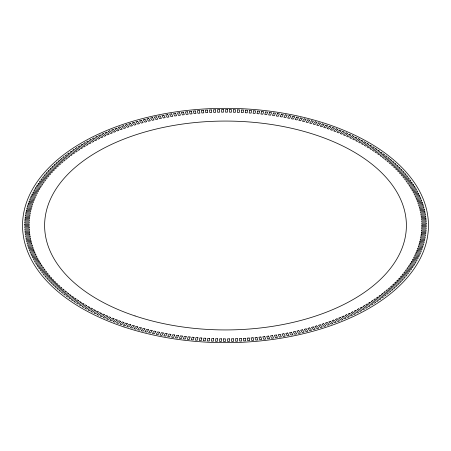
<?xml version="1.0" encoding="UTF-8"?>
<svg xmlns="http://www.w3.org/2000/svg" width="451" height="451" viewBox="0 0 451 451"><rect width="100%" height="100%" fill="white"/><g stroke="black" fill="none" stroke-linecap="round" stroke-linejoin="round"><path stroke-width="0.68" d="M24.766 224.333L24.754 225.5L29.168 225.5L29.18 224.361L24.766 224.333M421.832 225.5L421.82 226.639L426.234 226.667L426.246 225.5L421.832 225.5M223.521 338.848L223.476 341.39L225.5 341.396L225.5 338.853L223.521 338.848M227.524 109.61L227.479 112.152L225.5 112.147L225.5 109.604L227.524 109.61M221.548 338.831L221.458 341.373L219.44 341.345L219.569 338.797L221.548 338.831M229.542 109.627L229.452 112.169L231.431 112.203L231.56 109.655L229.542 109.627M24.85 221.999L24.799 223.166L29.208 223.217L29.259 222.078L24.85 221.999M421.792 227.783L421.741 228.922L426.15 229.001L426.201 227.834L421.792 227.783M217.596 338.757L217.416 341.306L215.398 341.249L215.617 338.707L217.596 338.757M233.584 109.694L233.404 112.243L235.383 112.293L235.602 109.751L233.584 109.694M25.008 219.665L24.918 220.832L29.326 220.934L29.416 219.795L25.008 219.665M421.674 230.066L421.584 231.205L425.992 231.335L426.082 230.168L421.674 230.066M213.644 338.645L213.379 341.187L211.361 341.108L211.671 338.571L213.644 338.645M237.621 109.813L237.356 112.355L239.329 112.429L239.639 109.892L237.621 109.813M25.256 217.337L25.121 218.504L29.524 218.656L29.653 217.517L25.256 217.337M421.476 232.344L421.347 233.483L425.744 233.663L425.879 232.496L421.476 232.344M209.704 338.481L209.349 341.024L207.33 340.922L207.731 338.385L209.704 338.481M241.651 109.976L241.296 112.519L243.269 112.615L243.67 110.078L241.651 109.976M25.577 215.009L25.408 216.176L29.805 216.379L29.975 215.24L25.577 215.009M421.195 234.621L421.025 235.76L425.423 235.991L425.592 234.824L421.195 234.621M205.763 338.278L205.323 340.809L203.311 340.691L203.801 338.154L205.763 338.278M245.677 110.191L245.237 112.722L247.199 112.846L247.689 110.309L245.677 110.191M25.989 212.692L25.775 213.847L30.161 214.107L30.369 212.973L25.989 212.692M420.839 236.893L420.631 238.027L425.011 238.308L425.225 237.153L420.839 236.893M201.834 338.024L201.304 340.556L199.297 340.409L199.872 337.884L201.834 338.024M249.696 110.444L249.166 112.975L251.128 113.116L251.703 110.591L249.696 110.444M26.474 210.375L26.22 211.53L30.6 211.835L30.848 210.707L26.474 210.375M420.4 239.165L420.152 240.293L424.526 240.625L424.78 239.47L420.4 239.165M197.916 337.726L197.296 340.251L195.294 340.077L195.959 337.562L197.916 337.726M253.704 110.749L253.084 113.274L255.04 113.438L255.706 110.923L253.704 110.749M27.043 208.063L26.75 209.213L31.113 209.574L31.401 208.447L27.043 208.063M419.887 241.426L419.599 242.553L423.957 242.937L424.25 241.787L419.887 241.426M194.009 337.382L193.299 339.896L191.303 339.704L192.058 337.196L194.009 337.382M257.701 111.104L256.991 113.618L258.942 113.804L259.697 111.296L257.701 111.104M27.691 205.757L27.353 206.908L31.711 207.319L32.038 206.192L27.691 205.757M419.289 243.681L418.962 244.808L423.309 245.243L423.647 244.092L419.289 243.681M190.108 336.993L189.313 339.502L187.328 339.282L188.168 336.784L190.108 336.993M261.687 111.498L260.892 114.007L262.832 114.216L263.672 111.718L261.687 111.498M28.419 203.463L28.047 204.607L32.382 205.07L32.748 203.948L28.419 203.463M418.618 245.93L418.252 247.052L422.581 247.537L422.953 246.393L418.618 245.93M186.229 336.559L185.344 339.056L183.365 338.819L184.296 336.328L186.229 336.559M265.656 111.944L264.771 114.441L266.704 114.672L267.635 112.181L265.656 111.944M29.225 201.174L28.813 202.319L33.137 202.826L33.543 201.71L29.225 201.174M417.863 248.174L417.457 249.29L421.775 249.826L422.187 248.681L417.863 248.174M182.362 336.08L181.392 338.566L179.425 338.306L180.434 335.826L182.362 336.08M269.608 112.434L268.638 114.92L270.566 115.174L271.575 112.694L269.608 112.434M30.116 198.897L29.659 200.035L33.966 200.594L34.411 199.483L30.116 198.897M417.034 250.406L416.589 251.517L420.884 252.103L421.341 250.965L417.034 250.406M178.517 335.555L177.457 338.03L175.501 337.748L176.6 335.279L178.517 335.555M273.543 112.97L272.483 115.445L274.4 115.721L275.499 113.252L273.543 112.97M31.085 196.63L30.589 197.763L34.874 198.372L35.358 197.267L31.085 196.63M416.126 252.628L415.642 253.733L419.915 254.37L420.411 253.236L416.126 252.628M174.684 334.992L173.545 337.449L171.594 337.139L172.778 334.687L174.684 334.992M277.455 113.551L276.316 116.008L278.222 116.313L279.406 113.861L277.455 113.551M32.128 194.375L31.598 195.503L35.86 196.162L36.379 195.063L32.128 194.375M415.14 254.838L414.621 255.937L418.872 256.625L419.402 255.497L415.14 254.838M170.878 334.377L169.649 336.824L167.71 336.491L168.978 334.05L170.878 334.377M281.351 114.176L280.122 116.623L282.022 116.95L283.29 114.509L281.351 114.176M33.256 192.137L32.681 193.254L36.92 193.964L37.478 192.87L33.256 192.137M414.08 257.036L413.522 258.13L417.744 258.863L418.319 257.746L414.08 257.036M167.09 333.717L165.776 336.153L163.854 335.798L165.207 333.374L167.09 333.717M285.224 114.847L283.91 117.283L285.793 117.626L287.146 115.202L285.224 114.847M34.456 189.905L33.848 191.021L38.059 191.776L38.656 190.688L34.456 189.905M412.941 259.224L412.344 260.312L416.544 261.095L417.152 259.979L412.941 259.224M163.33 333.018L161.932 335.431L160.015 335.059L161.458 332.652L163.33 333.018M289.068 115.569L287.67 117.982L289.542 118.348L290.985 115.941L289.068 115.569M35.736 187.695L35.088 188.8L39.271 189.606L39.908 188.524L35.736 187.695M411.729 261.394L411.092 262.476L415.264 263.305L415.912 262.2L411.729 261.394M159.592 332.274L158.109 334.67L156.209 334.276L157.732 331.885L159.592 332.274M292.891 116.33L291.408 118.726L293.268 119.115L294.791 116.724L292.891 116.33M37.095 185.496L36.407 186.59L40.562 187.447L41.233 186.376L37.095 185.496M410.438 263.553L409.767 264.624L413.905 265.504L414.593 264.41L410.438 263.553M155.883 331.485L154.315 333.87L152.427 333.447L154.033 331.073L155.883 331.485M296.685 117.13L295.117 119.515L296.967 119.927L298.573 117.553L296.685 117.13M38.527 183.315L37.799 184.403L41.926 185.305L42.636 184.239L38.527 183.315M409.074 265.695L408.364 266.761L412.473 267.685L413.201 266.597L409.074 265.695M152.196 330.656L150.549 333.018L148.678 332.579L150.369 330.222L152.196 330.656M300.451 117.982L298.804 120.344L300.631 120.778L302.322 118.421L300.451 117.982M40.038 181.15L39.271 182.227L43.364 183.179L44.113 182.125L40.038 181.15M407.636 267.821L406.887 268.875L410.962 269.85L411.729 268.773L407.636 267.821M148.542 329.782L146.817 332.122L144.957 331.66L146.727 329.326L148.542 329.782M304.183 118.878L302.458 121.218L304.273 121.674L306.043 119.34L304.183 118.878M41.622 179.002L40.821 180.073L44.88 181.071L45.664 180.022L41.622 179.002M406.12 269.929L405.336 270.978L409.378 271.998L410.179 270.927L406.12 269.929M144.923 328.864L143.114 331.186L141.276 330.701L143.125 328.39L144.923 328.864M307.886 119.814L306.077 122.136L307.875 122.61L309.724 120.299L307.886 119.814M43.279 176.871L42.439 177.936L46.464 178.979L47.287 177.942L43.279 176.871M404.536 272.021L403.713 273.058L407.721 274.129L408.561 273.064L404.536 272.021M141.332 327.905L139.444 330.211L137.623 329.704L139.551 327.415L141.332 327.905M311.556 120.789L309.668 123.095L311.449 123.585L313.377 121.296L311.556 120.789M45.015 174.762L44.136 175.817L48.122 176.905L48.979 175.879L45.015 174.762M402.878 274.095L402.021 275.121L405.985 276.238L406.864 275.183L402.878 274.095M137.78 326.907L135.807 329.185L134.003 328.661L136.016 326.394L137.78 326.907M315.193 121.815L313.219 124.093L314.984 124.606L316.997 122.339L315.193 121.815M46.819 172.677L45.906 173.714L49.852 174.853L50.749 173.838L46.819 172.677M401.148 276.147L400.251 277.162L404.181 278.323L405.094 277.286L401.148 276.147M134.263 325.87L132.211 328.125L130.424 327.578L132.515 325.334L134.263 325.87M318.789 122.875L316.737 125.13L318.485 125.666L320.576 123.422L318.789 122.875M48.697 170.608L47.75 171.639L51.656 172.823L52.587 171.814L48.697 170.608M399.344 278.177L398.413 279.186L402.303 280.392L403.25 279.361L399.344 278.177M130.779 324.788L128.648 327.02L126.883 326.451L129.054 324.23L130.779 324.788M322.352 123.98L320.221 126.212L321.946 126.77L324.117 124.549L322.352 123.98M50.647 168.567L49.666 169.582L53.528 170.811L54.492 169.818L50.647 168.567M397.472 280.189L396.508 281.182L400.353 282.433L401.334 281.418L397.472 280.189M127.334 323.666L125.13 325.87L123.382 325.284L125.626 323.091L127.334 323.666M325.87 125.13L323.666 127.334L325.374 127.909L327.618 125.716L325.87 125.13M52.671 166.543L51.651 167.552L55.473 168.826L56.471 167.84L52.671 166.543M395.527 282.174L394.529 283.16L398.329 284.457L399.349 283.448L395.527 282.174M123.929 322.504L121.646 324.686L119.921 324.077L122.244 321.907L123.929 322.504M329.354 126.314L327.071 128.496L328.756 129.093L331.079 126.923L329.354 126.314M54.763 164.547L53.708 165.54L57.48 166.859L58.512 165.883L54.763 164.547M393.52 284.141L392.488 285.117L396.237 286.453L397.292 285.46L393.52 284.141M120.569 321.304L118.207 323.457L116.505 322.826L118.901 320.689L120.569 321.304M332.793 127.543L330.431 129.696L332.099 130.311L334.495 128.174L332.793 127.543M56.922 162.574L55.834 163.555L59.56 164.919L60.626 163.955L56.922 162.574M391.44 286.081L390.374 287.045L394.078 288.426L395.166 287.445L391.44 286.081M117.249 320.063L114.813 322.189L113.133 321.54L115.603 319.432L117.249 320.063M336.187 128.811L333.751 130.937L335.397 131.568L337.867 129.46L336.187 128.811M59.149 160.624L58.027 161.599L61.708 163.003L62.807 162.05L59.149 160.624M389.292 287.997L388.193 288.95L391.851 290.376L392.973 289.401L389.292 287.997M113.973 318.784L111.465 320.881L109.807 320.216L112.35 318.135L113.973 318.784M339.535 130.119L337.027 132.216L338.65 132.865L341.193 130.784L339.535 130.119M61.449 158.707L60.293 159.66L63.924 161.108L65.051 160.173L61.449 158.707M387.076 289.892L385.949 290.827L389.551 292.293L390.707 291.34L387.076 289.892M110.737 317.47L108.161 319.539L106.526 318.851L109.142 316.799L110.737 317.47M342.839 131.461L340.263 133.53L341.858 134.201L344.474 132.149L342.839 131.461M63.811 156.813L62.621 157.754L66.201 159.242L67.362 158.324L63.811 156.813M384.799 291.758L383.638 292.676L387.189 294.187L388.379 293.246L384.799 291.758M107.558 316.117L104.903 318.152L103.296 317.448L105.979 315.429L107.558 316.117M346.097 132.848L343.442 134.883L345.021 135.571L347.704 133.552L346.097 132.848M66.241 154.947L65.017 155.877L68.546 157.405L69.742 156.497L66.241 154.947M382.454 293.595L381.258 294.503L384.759 296.053L385.983 295.123L382.454 293.595M104.418 314.73L101.695 316.732L100.111 316.01L102.867 314.02L104.418 314.73M349.305 134.268L346.582 136.27L348.133 136.98L350.889 134.99L349.305 134.268M68.732 153.109L67.475 154.022L70.948 155.595L72.177 154.699L68.732 153.109M380.052 295.405L378.823 296.301L382.268 297.891L383.525 296.978L380.052 295.405M101.328 313.304L98.538 315.277L96.982 314.533L99.806 312.577L101.328 313.304M352.462 135.723L349.672 137.696L351.194 138.423L354.018 136.467L352.462 135.723M71.286 151.299L70.001 152.201L73.423 153.814L74.68 152.928L71.286 151.299M377.577 297.186L376.32 298.072L379.714 299.701L380.999 298.799L377.577 297.186M98.295 311.838L95.437 313.783L93.904 313.022L96.796 311.1L98.295 311.838M355.563 137.217L352.705 139.162L354.204 139.9L357.096 137.978L355.563 137.217M73.908 149.523L72.588 150.409L75.954 152.06L77.239 151.192L73.908 149.523M375.046 298.94L373.761 299.808L377.092 301.477L378.412 300.591L375.046 298.94M95.308 310.344L92.382 312.25L90.876 311.472L93.836 309.583L95.308 310.344M358.618 138.75L355.692 140.656L357.164 141.417L360.123 139.528L358.618 138.75M76.591 147.776L75.244 148.644L78.542 150.335L79.861 149.484L76.591 147.776M372.458 300.665L371.139 301.516L374.409 303.224L375.756 302.356L372.458 300.665M92.376 308.817L89.383 310.688L87.906 309.888L90.927 308.033L92.376 308.817M361.617 140.312L358.624 142.183L360.073 142.967L363.094 141.112L361.617 140.312M79.331 146.062L77.95 146.913L81.197 148.638L82.544 147.804L79.331 146.062M369.803 302.362L368.456 303.196L371.669 304.938L373.05 304.087L369.803 302.362M89.495 307.249L86.44 309.087L84.991 308.275L88.075 306.454L89.495 307.249M364.56 141.913L361.505 143.751L362.925 144.545L366.009 142.725L364.56 141.913M82.133 144.376L80.723 145.216L83.903 146.981L85.284 146.158L82.133 144.376M367.097 304.019L365.716 304.842L368.867 306.624L370.277 305.784L367.097 304.019M86.671 305.654L83.553 307.452L82.133 306.624L85.284 304.842L86.671 305.654M367.447 143.548L364.329 145.346L365.716 146.158L368.867 144.376L367.447 143.548M84.991 142.725L83.553 143.548L86.671 145.346L88.075 144.545L84.991 142.725M364.329 305.654L362.925 306.454L366.009 308.275L367.447 307.452L364.329 305.654M83.903 304.019L80.723 305.784L79.331 304.938L82.544 303.196L83.903 304.019M370.277 145.216L367.097 146.981L368.456 147.804L371.669 146.062L370.277 145.216M87.906 141.112L86.44 141.913L89.495 143.751L90.927 142.967L87.906 141.112M361.505 307.249L360.073 308.033L363.094 309.888L364.56 309.087L361.505 307.249M81.197 302.362L77.95 304.087L76.591 303.224L79.861 301.516L81.197 302.362M373.05 146.913L369.803 148.638L371.139 149.484L374.409 147.776L373.05 146.913M90.876 139.528L89.383 140.312L92.376 142.183L93.836 141.417L90.876 139.528M358.624 308.817L357.164 309.583L360.123 311.472L361.617 310.688L358.624 308.817M78.542 300.665L75.244 302.356L73.908 301.477L77.239 299.808L78.542 300.665M375.756 148.644L372.458 150.335L373.761 151.192L377.092 149.523L375.756 148.644M93.904 137.978L92.382 138.75L95.308 140.656L96.796 139.9L93.904 137.978M355.692 310.344L354.204 311.1L357.096 313.022L358.618 312.25L355.692 310.344M75.954 298.94L72.588 300.591L71.286 299.701L74.68 298.072L75.954 298.94M378.412 150.409L375.046 152.06L376.32 152.928L379.714 151.299L378.412 150.409M96.982 136.467L95.437 137.217L98.295 139.162L99.806 138.423L96.982 136.467M352.705 311.838L351.194 312.577L354.018 314.533L355.563 313.783L352.705 311.838M73.423 297.186L70.001 298.799L68.732 297.891L72.177 296.301L73.423 297.186M380.999 152.201L377.577 153.814L378.823 154.699L382.268 153.109L380.999 152.201M100.111 134.99L98.538 135.723L101.328 137.696L102.867 136.98L100.111 134.99M349.672 313.304L348.133 314.02L350.889 316.01L352.462 315.277L349.672 313.304M70.948 295.405L67.475 296.978L66.241 296.053L69.742 294.503L70.948 295.405M383.525 154.022L380.052 155.595L381.258 156.497L384.759 154.947L383.525 154.022M103.296 133.552L101.695 134.268L104.418 136.27L105.979 135.571L103.296 133.552M346.582 314.73L345.021 315.429L347.704 317.448L349.305 316.732L346.582 314.73M68.546 293.595L65.017 295.123L63.811 294.187L67.362 292.676L68.546 293.595M385.983 155.877L382.454 157.405L383.638 158.324L387.189 156.813L385.983 155.877M106.526 132.149L104.903 132.848L107.558 134.883L109.142 134.201L106.526 132.149M343.442 316.117L341.858 316.799L344.474 318.851L346.097 318.152L343.442 316.117M66.201 291.758L62.621 293.246L61.449 292.293L65.051 290.827L66.201 291.758M388.379 157.754L384.799 159.242L385.949 160.173L389.551 158.707L388.379 157.754M109.807 130.784L108.161 131.461L110.737 133.53L112.35 132.865L109.807 130.784M340.263 317.47L338.65 318.135L341.193 320.216L342.839 319.539L340.263 317.47M63.924 289.892L60.293 291.34L59.149 290.376L62.807 288.95L63.924 289.892M390.707 159.66L387.076 161.108L388.193 162.05L391.851 160.624L390.707 159.66M113.133 129.46L111.465 130.119L113.973 132.216L115.603 131.568L113.133 129.46M337.027 318.784L335.397 319.432L337.867 321.54L339.535 320.881L337.027 318.784M61.708 287.997L58.027 289.401L56.922 288.426L60.626 287.045L61.708 287.997M392.973 161.599L389.292 163.003L390.374 163.955L394.078 162.574L392.973 161.599M116.505 128.174L114.813 128.811L117.249 130.937L118.901 130.311L116.505 128.174M333.751 320.063L332.099 320.689L334.495 322.826L336.187 322.189L333.751 320.063M59.56 286.081L55.834 287.445L54.763 286.453L58.512 285.117L59.56 286.081M395.166 163.555L391.44 164.919L392.488 165.883L396.237 164.547L395.166 163.555M119.921 126.923L118.207 127.543L120.569 129.696L122.244 129.093L119.921 126.923M330.431 321.304L328.756 321.907L331.079 324.077L332.793 323.457L330.431 321.304M57.48 284.141L53.708 285.46L52.671 284.457L56.471 283.16L57.48 284.141M397.292 165.54L393.52 166.859L394.529 167.84L398.329 166.543L397.292 165.54M123.382 125.716L121.646 126.314L123.929 128.496L125.626 127.909L123.382 125.716M327.071 322.504L325.374 323.091L327.618 325.284L329.354 324.686L327.071 322.504M55.473 282.174L51.651 283.448L50.647 282.433L54.492 281.182L55.473 282.174M399.349 167.552L395.527 168.826L396.508 169.818L400.353 168.567L399.349 167.552M126.883 124.549L125.13 125.13L127.334 127.334L129.054 126.77L126.883 124.549M323.666 323.666L321.946 324.23L324.117 326.451L325.87 325.87L323.666 323.666M53.528 280.189L49.666 281.418L48.697 280.392L52.587 279.186L53.528 280.189M401.334 169.582L397.472 170.811L398.413 171.814L402.303 170.608L401.334 169.582M130.424 123.422L128.648 123.98L130.779 126.212L132.515 125.666L130.424 123.422M320.221 324.788L318.485 325.334L320.576 327.578L322.352 327.02L320.221 324.788M51.656 278.177L47.75 279.361L46.819 278.323L50.749 277.162L51.656 278.177M403.25 171.639L399.344 172.823L400.251 173.838L404.181 172.677L403.25 171.639M134.003 122.339L132.211 122.875L134.263 125.13L136.016 124.606L134.003 122.339M316.737 325.87L314.984 326.394L316.997 328.661L318.789 328.125L316.737 325.87M49.852 276.147L45.906 277.286L45.015 276.238L48.979 275.121L49.852 276.147M405.094 173.714L401.148 174.853L402.021 175.879L405.985 174.762L405.094 173.714M137.623 121.296L135.807 121.815L137.78 124.093L139.551 123.585L137.623 121.296M313.219 326.907L311.449 327.415L313.377 329.704L315.193 329.185L313.219 326.907M48.122 274.095L44.136 275.183L43.279 274.129L47.287 273.058L48.122 274.095M406.864 175.817L402.878 176.905L403.713 177.942L407.721 176.871L406.864 175.817M141.276 120.299L139.444 120.789L141.332 123.095L143.125 122.61L141.276 120.299M309.668 327.905L307.875 328.39L309.724 330.701L311.556 330.211L309.668 327.905M46.464 272.021L42.439 273.064L41.622 271.998L45.664 270.978L46.464 272.021M408.561 177.936L404.536 178.979L405.336 180.022L409.378 179.002L408.561 177.936M144.957 119.34L143.114 119.814L144.923 122.136L146.727 121.674L144.957 119.34M306.077 328.864L304.273 329.326L306.043 331.66L307.886 331.186L306.077 328.864M44.88 269.929L40.821 270.927L40.038 269.85L44.113 268.875L44.88 269.929M410.179 180.073L406.12 181.071L406.887 182.125L410.962 181.15L410.179 180.073M148.678 118.421L146.817 118.878L148.542 121.218L150.369 120.778L148.678 118.421M302.458 329.782L300.631 330.222L302.322 332.579L304.183 332.122L302.458 329.782M43.364 267.821L39.271 268.773L38.527 267.685L42.636 266.761L43.364 267.821M411.729 182.227L407.636 183.179L408.364 184.239L412.473 183.315L411.729 182.227M152.427 117.553L150.549 117.982L152.196 120.344L154.033 119.927L152.427 117.553M298.804 330.656L296.967 331.073L298.573 333.447L300.451 333.018L298.804 330.656M41.926 265.695L37.799 266.597L37.095 265.504L41.233 264.624L41.926 265.695M413.201 184.403L409.074 185.305L409.767 186.376L413.905 185.496L413.201 184.403M156.209 116.724L154.315 117.13L155.883 119.515L157.732 119.115L156.209 116.724M295.117 331.485L293.268 331.885L294.791 334.276L296.685 333.87L295.117 331.485M40.562 263.553L36.407 264.41L35.736 263.305L39.908 262.476L40.562 263.553M414.593 186.59L410.438 187.447L411.092 188.524L415.264 187.695L414.593 186.59M160.015 115.941L158.109 116.33L159.592 118.726L161.458 118.348L160.015 115.941M291.408 332.274L289.542 332.652L290.985 335.059L292.891 334.67L291.408 332.274M39.271 261.394L35.088 262.2L34.456 261.095L38.656 260.312L39.271 261.394M415.912 188.8L411.729 189.606L412.344 190.688L416.544 189.905L415.912 188.8M163.854 115.202L161.932 115.569L163.33 117.982L165.207 117.626L163.854 115.202M287.67 333.018L285.793 333.374L287.146 335.798L289.068 335.431L287.67 333.018M38.059 259.224L33.848 259.979L33.256 258.863L37.478 258.13L38.059 259.224M417.152 191.021L412.941 191.776L413.522 192.87L417.744 192.137L417.152 191.021M167.71 114.509L165.776 114.847L167.09 117.283L168.978 116.95L167.71 114.509M283.91 333.717L282.022 334.05L283.29 336.491L285.224 336.153L283.91 333.717M36.92 257.036L32.681 257.746L32.128 256.625L36.379 255.937L36.92 257.036M418.319 193.254L414.08 193.964L414.621 195.063L418.872 194.375L418.319 193.254M171.594 113.861L169.649 114.176L170.878 116.623L172.778 116.313L171.594 113.861M280.122 334.377L278.222 334.687L279.406 337.139L281.351 336.824L280.122 334.377M35.86 254.838L31.598 255.497L31.085 254.37L35.358 253.733L35.86 254.838M419.402 195.503L415.14 196.162L415.642 197.267L419.915 196.63L419.402 195.503M175.501 113.252L173.545 113.551L174.684 116.008L176.6 115.721L175.501 113.252M276.316 334.992L274.4 335.279L275.499 337.748L277.455 337.449L276.316 334.992M34.874 252.628L30.589 253.236L30.116 252.103L34.411 251.517L34.874 252.628M420.411 197.763L416.126 198.372L416.589 199.483L420.884 198.897L420.411 197.763M179.425 112.694L177.457 112.97L178.517 115.445L180.434 115.174L179.425 112.694M272.483 335.555L270.566 335.826L271.575 338.306L273.543 338.03L272.483 335.555M33.966 250.406L29.659 250.965L29.225 249.826L33.543 249.29L33.966 250.406M421.341 200.035L417.034 200.594L417.457 201.71L421.775 201.174L421.341 200.035M183.365 112.181L181.392 112.434L182.362 114.92L184.296 114.672L183.365 112.181M268.638 336.08L266.704 336.328L267.635 338.819L269.608 338.566L268.638 336.08M33.137 248.174L28.813 248.681L28.419 247.537L32.748 247.052L33.137 248.174M422.187 202.319L417.863 202.826L418.252 203.948L422.581 203.463L422.187 202.319M187.328 111.718L185.344 111.944L186.229 114.441L188.168 114.216L187.328 111.718M264.771 336.559L262.832 336.784L263.672 339.282L265.656 339.056L264.771 336.559M32.382 245.93L28.047 246.393L27.691 245.243L32.038 244.808L32.382 245.93M422.953 204.607L418.618 205.07L418.962 206.192L423.309 205.757L422.953 204.607M191.303 111.296L189.313 111.498L190.108 114.007L192.058 113.804L191.303 111.296M260.892 336.993L258.942 337.196L259.697 339.704L261.687 339.502L260.892 336.993M31.711 243.681L27.353 244.092L27.043 242.937L31.401 242.553L31.711 243.681M423.647 206.908L419.289 207.319L419.599 208.447L423.957 208.063L423.647 206.908M195.294 110.923L193.299 111.104L194.009 113.618L195.959 113.438L195.294 110.923M256.991 337.382L255.04 337.562L255.706 340.077L257.701 339.896L256.991 337.382M31.113 241.426L26.75 241.787L26.474 240.625L30.848 240.293L31.113 241.426M424.25 209.213L419.887 209.574L420.152 210.707L424.526 210.375L424.25 209.213M199.297 110.591L197.296 110.749L197.916 113.274L199.872 113.116L199.297 110.591M253.084 337.726L251.128 337.884L251.703 340.409L253.704 340.251L253.084 337.726M30.6 239.165L26.22 239.47L25.989 238.308L30.369 238.027L30.6 239.165M424.78 211.53L420.4 211.835L420.631 212.973L425.011 212.692L424.78 211.53M203.311 110.309L201.304 110.444L201.834 112.975L203.801 112.846L203.311 110.309M249.166 338.024L247.199 338.154L247.689 340.691L249.696 340.556L249.166 338.024M30.161 236.893L25.775 237.153L25.577 235.991L29.975 235.76L30.161 236.893M425.225 213.847L420.839 214.107L421.025 215.24L425.423 215.009L425.225 213.847M207.33 110.078L205.323 110.191L205.763 112.722L207.731 112.615L207.33 110.078M245.237 338.278L243.269 338.385L243.67 340.922L245.677 340.809L245.237 338.278M29.805 234.621L25.408 234.824L25.256 233.663L29.653 233.483L29.805 234.621M425.592 216.176L421.195 216.379L421.347 217.517L425.744 217.337L425.592 216.176M211.361 109.892L209.349 109.976L209.704 112.519L211.671 112.429L211.361 109.892M241.296 338.481L239.329 338.571L239.639 341.108L241.651 341.024L241.296 338.481M29.524 232.344L25.121 232.496L25.008 231.335L29.416 231.205L29.524 232.344M425.879 218.504L421.476 218.656L421.584 219.795L425.992 219.665L425.879 218.504M215.398 109.751L213.379 109.813L213.644 112.355L215.617 112.293L215.398 109.751M237.356 338.645L235.383 338.707L235.602 341.249L237.621 341.187L237.356 338.645M29.326 230.066L24.918 230.168L24.85 229.001L29.259 228.922L29.326 230.066M426.082 220.832L421.674 220.934L421.741 222.078L426.15 221.999L426.082 220.832M219.44 109.655L217.416 109.694L217.596 112.243L219.569 112.203L219.44 109.655M233.404 338.757L231.431 338.797L231.56 341.345L233.584 341.306L233.404 338.757M29.208 227.783L24.799 227.834L24.766 226.667L29.18 226.639L29.208 227.783M426.201 223.166L421.792 223.217L421.82 224.361L426.234 224.333L426.201 223.166M223.476 109.61L221.458 109.627L221.548 112.169L223.521 112.152L223.476 109.61M229.452 338.831L227.479 338.848L227.524 341.39L229.542 341.373L229.452 338.831M124.025 326.975A202.95 117.17 0 0 0 428.45 225.5A202.95 117.17 0 0 0 124.025 124.025A202.95 117.17 0 0 0 124.025 326.975M135.058 315.942A180.89 104.435 0 0 0 406.39 225.5A180.89 104.435 0 0 0 135.058 135.058A180.89 104.435 0 0 0 135.058 315.942"/></g></svg>
